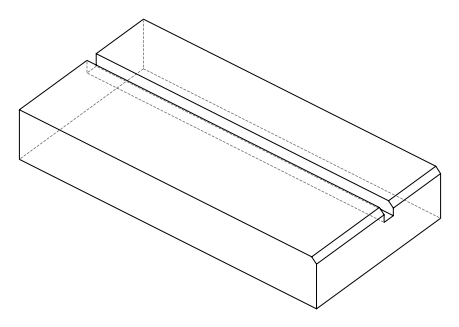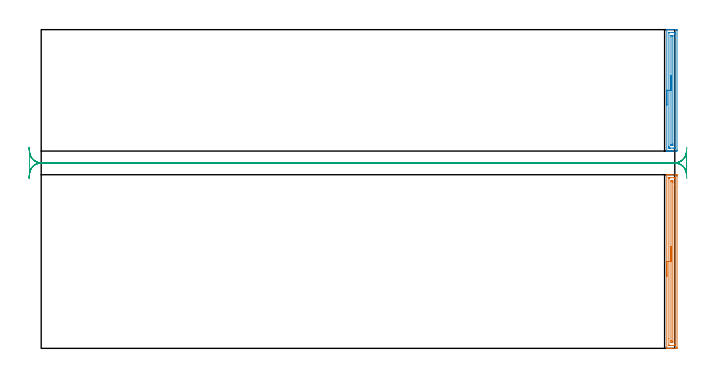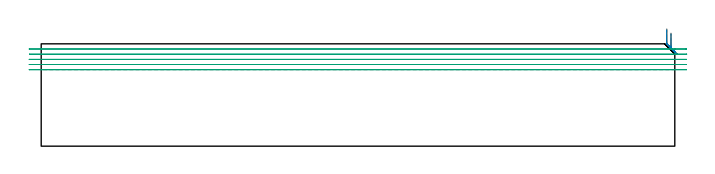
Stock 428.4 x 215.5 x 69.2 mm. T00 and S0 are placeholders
(PLAN: 3 operations, 1 tool changes, 14.6 min)
(1 AREA_MILL | FG_CHAMFER_SURFACE | UGT0205_001 | 3 min | 2899 mm3)
(2 AREA_MILL_1 | FG_CHAMFER_SURFACE_1 | UGT0205_001 | 2.15 min | 2054 mm3)
(3 MILL_RECTANGULAR_SLOT | SLOT_RECTANGULAR | UGT0201_134 | Follow Part, ap 3.975, ae 75% | 9.41 min | 119750 mm3)
(TOOL UGT0205_001 | Chamfer Mill 20 x 3 x 45 deg. | D20 FL50 Z2)
(TOOL UGT0201_134 | Carbide End Mill 15.9 | D15.9 FL30 Z4)
(OP 1 AREA_MILL)
G17 G21 G94 G90
T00 M6
G54
G17 G0 G90 X423. Y48.7 S1061 M3
G43 Z79.2 H0
G94 G1 Y48.738 Z78.328 F250.
Y48.852 Z77.463
Y49.041 Z76.612
Y49.303 Z75.78
Y49.637 Z74.974
Y50.04 Z74.2
Y50.508 Z73.464
Y51.04 Z72.772
Y51.629 Z72.129
Y52.272 Z71.539
Y52.964 Z71.008
Y53.7 Z70.54
Y54.474 Z70.137
Y55.28 Z69.803
Y56.112 Z69.541
Y56.963 Z69.352
Y57.828 Z69.238
Y58.7 Z69.2
Y117.226
X423.002 Y117.39 Z69.188
X423.147 Y117.398 Z69.046
X423.297 Y117.4 Z68.902
X423.577 Z68.623
X424.259 Z67.936
X425.476 Z66.721
X426.012 Z66.183
X429.25 Z62.947
X429.518 Y117.397 Z62.679
X429.892 Y117.39 Z62.305
X429.897 Y117.166 Z62.302
X429.899 Y116.779 Z62.301
X429.9 Y116.39 Z62.3
X429.899 Y0.621 Z62.301
X429.897 Y0.234
X429.892 Y0.01 Z62.305
X429.518 Y0. Z62.679
X426.012 Z66.183
X425.476 Z66.721
X425.135 Z67.061
X424.6 Z67.596
X424.259 Z67.936
X423.297 Z68.902
X423.147 Y0.002 Z69.046
X423.002 Y0.01 Z69.188
X423. Y0.174 Z69.2
Y58.7
X424.414 Z67.786
X424.415 Y114.833 Z67.785
X424.416 Y114.992 Z67.784
X424.421 Y115.358 Z67.779
X424.43 Y115.39 Z67.77
X424.496 Y115.394 Z67.704
X424.602 Y115.398 Z67.598
X424.736 Y115.4 Z67.464
X425.135 Z67.065
X427.765 Z64.435
X428.242 Z63.958
X428.42 Y115.397 Z63.78
X428.452 Y115.393 Z63.748
X428.479 Y115.387 Z63.721
X428.481 Y115.347 Z63.719
X428.485 Y115.152 Z63.715
X428.486 Y110.79 Z63.714
X428.485 Y2.567 Z63.715
X428.484 Y2.408 Z63.716
X428.479 Y2.042 Z63.721
X428.47 Y2.01 Z63.73
X428.404 Y2.005 Z63.796
X428.298 Y2.002 Z63.902
X428.164 Y2. Z64.036
X427.765 Z64.435
X425.135 Z67.065
X424.658 Z67.542
X424.48 Y2.003 Z67.72
X424.448 Y2.007 Z67.752
X424.421 Y2.013 Z67.779
X424.419 Y2.053 Z67.781
X424.415 Y2.248 Z67.785
X424.414 Y6.615 Z67.786
Y58.7
X425.828 Z66.372
X425.829 Y112.498 Z66.371
X425.834 Y113.205 Z66.366
X425.835 Y113.385 Z66.365
X426.012 Y113.39 Z66.188
X426.701 Y113.397 Z65.499
X426.888 Y113.391 Z65.312
X427.065 Y113.382 Z65.135
X427.068 Y113.205 Z65.132
X427.07 Y113.02 Z65.13
X427.071 Y112.312 Z65.129
X427.072 Y112.125
X427.071 Y4.902
X427.066 Y4.195 Z65.134
X427.064 Y4.015 Z65.136
X426.888 Y4.01 Z65.312
X426.199 Y4.003 Z66.001
X426.012 Y4.009 Z66.188
X425.835 Y4.017 Z66.365
X425.832 Y4.195 Z66.368
X425.83 Y4.38 Z66.37
X425.829 Y5.088 Z66.371
X425.828 Y5.275 Z66.372
Y58.7
Y59.572 Z66.41
Y60.436 Z66.524
Y61.288 Z66.712
Y62.12 Z66.975
Y62.926 Z67.309
Y63.7 Z67.711
Y64.436 Z68.18
Y65.128 Z68.711
Y65.771 Z69.301
Y66.36 Z69.944
Y66.891 Z70.636
Y67.36 Z71.372
Y67.763 Z72.145
Y68.097 Z72.951
Y68.359 Z73.783
Y68.548 Z74.635
Y68.662 Z75.5
Y68.7 Z76.372
G0 Z79.2
M5
M2
(OP 2 AREA_MILL_1)
G17 G21 G94 G90
T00 M6
G54
G17 G0 G90 X423. Y164.45 S1061 M3
G43 Z79.2 H0
G94 G1 Y164.488 Z78.328 F250.
Y164.602 Z77.464
Y164.791 Z76.612
Y165.053 Z75.78
Y165.387 Z74.974
Y165.79 Z74.2
Y166.258 Z73.464
Y166.79 Z72.772
Y167.379 Z72.129
Y168.022 Z71.54
Y168.714 Z71.008
Y169.45 Z70.54
Y170.224 Z70.137
Y171.03 Z69.803
Y171.862 Z69.541
Y172.713 Z69.352
Y173.578 Z69.238
Y174.45 Z69.2
Y215.378
X423.003 Y215.49 Z69.189
X423.105 Y215.5 Z69.088
X423.21 Z68.988
X423.865 Z68.334
X424.653 Z67.546
X425.135 Z67.061
X425.376 Z66.82
X426.012 Z66.185
X426.253 Z65.944
X426.888 Z65.306
X429.2 Z62.996
X429.518 Y215.496 Z62.678
X429.891 Y215.49 Z62.305
X429.896 Y215.316 Z62.302
X429.899 Y214.933 Z62.301
Y133.967
X429.896 Y133.583 Z62.302
X429.891 Y133.41 Z62.305
X429.518 Y133.4 Z62.678
X426.888 Z65.306
X426.253 Z65.944
X426.012 Z66.185
X425.376 Z66.82
X425.135 Z67.061
X424.653 Z67.546
X423.21 Z68.988
X423.103 Y133.402 Z69.089
X423.003 Y133.41 Z69.189
X423. Y133.522 Z69.2
Y174.45
X424.414 Z67.786
X424.415 Y213.336 Z67.785
X424.416 Y213.428 Z67.784
X424.419 Y213.472 Z67.781
X424.42 Y213.487 Z67.78
X424.452 Y213.49 Z67.748
X424.795 Y213.498 Z67.405
X427.423 Y213.5 Z64.777
X427.765 Y213.499 Z64.435
X428.303 Y213.496 Z63.897
X428.428 Y213.49 Z63.772
X428.479 Y213.47 Z63.721
X428.483 Y213.314 Z63.717
X428.484 Y213.153 Z63.716
X428.486 Y212.421 Z63.714
Y212.263
X428.485 Y135.564 Z63.715
X428.484 Y135.472 Z63.716
X428.481 Y135.428 Z63.719
X428.48 Y135.413 Z63.72
X428.447 Y135.41 Z63.753
X428.104 Y135.402 Z64.096
X427.765 Y135.4 Z64.435
X427.23 Z64.97
X425.477 Z66.723
X425.135 Y135.401 Z67.065
X424.597 Y135.404 Z67.603
X424.472 Y135.41 Z67.728
X424.421 Y135.43 Z67.779
X424.417 Y135.586 Z67.783
X424.416 Y135.747 Z67.784
X424.414 Y136.479 Z67.786
Y136.636
Y174.45
X425.828 Z66.372
X425.829 Y210.67 Z66.371
X425.831 Y211.374 Z66.369
X425.833 Y211.466 Z66.367
X425.835 Y211.483 Z66.365
X425.848 Y211.49 Z66.352
X425.89 Y211.497 Z66.31
X426.012 Y211.499 Z66.188
X426.765 Z65.435
X426.888 Y211.495 Z65.312
X427.012 Y211.49 Z65.188
X427.065 Y211.477 Z65.135
X427.068 Y211.435 Z65.132
X427.069 Y211.374 Z65.131
X427.071 Y211.188 Z65.129
Y138.23
X427.069 Y137.526 Z65.131
X427.067 Y137.434 Z65.133
X427.065 Y137.417 Z65.135
X427.052 Y137.41 Z65.148
X427.009 Y137.403 Z65.191
X426.888 Y137.401 Z65.312
X426.135 Z66.065
X426.012 Y137.405 Z66.188
X425.888 Y137.41 Z66.312
X425.835 Y137.423 Z66.365
X425.832 Y137.465 Z66.368
X425.83 Y137.526 Z66.37
X425.829 Y137.712 Z66.371
X425.828 Y174.45 Z66.372
Y175.322 Z66.41
Y176.186 Z66.523
Y177.038 Z66.712
Y177.87 Z66.975
Y178.676 Z67.308
Y179.45 Z67.711
Y180.186 Z68.18
Y180.878 Z68.711
Y181.521 Z69.3
Y182.11 Z69.944
Y182.641 Z70.636
Y183.11 Z71.372
Y183.513 Z72.145
Y183.847 Z72.951
Y184.109 Z73.783
Y184.298 Z74.635
Y184.412 Z75.5
Y184.45 Z76.372
G0 Z79.2
M5
M2
(OP 3 MILL_RECTANGULAR_SLOT)
G17 G21 G94 G90
T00 M6
G54
G17 G0 G90 X-8.18 Y115.101 S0 M3
G43 Z79.203 H0
Z65.702
G94 G1 X-7.92 Y118.09 F250.
G2 X0. Y125.35 R7.95 F500.
G1 X428.4
G2 X435.977 Y119.806 R7.95
G1 X436.006 Y119.798
G3 X436.35 Y122.092 R7.95
G1 Y128.718
G3 X436.007 Y131.007 R7.95
G1 X435.979 Y130.998
G2 X428.4 Y125.45 R7.95
G1 X0.
G2 X-7.92 Y132.71 R7.95
G1 X-8.18 Y135.699 F250.
G0 Z79.203
X436.49 Y135.998
Z62.202
G1 X436.34 Y133.001
G2 X428.4 Y125.45 R7.95 F500.
G1 X0.
G2 X-7.94 Y133.001 R7.95
G1 X-7.95
Y117.799
X-7.94
G2 X0. Y125.35 R7.95
G1 X428.4
G2 X436.34 Y117.799 R7.95
G1 X436.49 Y114.802 F250.
G0 Z79.203
X-8.18 Y115.101
Z58.701
G1 X-7.92 Y118.09
G2 X0. Y125.35 R7.95 F500.
G1 X428.4
G2 X436.34 Y117.799 R7.95
G1 X436.35
Y133.001
X436.34
G2 X428.4 Y125.45 R7.95
G1 X0.
G2 X-7.92 Y132.71 R7.95
G1 X-8.18 Y135.699 F250.
G0 Y115.101 Z55.201
G1 X-7.92 Y118.09
G2 X0. Y125.35 R7.95 F500.
G1 X428.4
G2 X436.34 Y117.799 R7.95
G1 X436.35
Y133.001
X436.34
G2 X428.4 Y125.45 R7.95
G1 X0.
G2 X-7.92 Y132.71 R7.95
G1 X-8.18 Y135.699 F250.
G0 Y115.101 Z51.7
G1 X-7.92 Y118.09
G2 X0. Y125.35 R7.95 F500.
G1 X428.4
G2 X436.34 Y117.799 R7.95
G1 X436.35
Y133.001
X436.34
G2 X428.4 Y125.45 R7.95
G1 X0.
G2 X-7.92 Y132.71 R7.95
G1 X-8.18 Y135.699 F250.
G0 Z79.203
M5
M2
